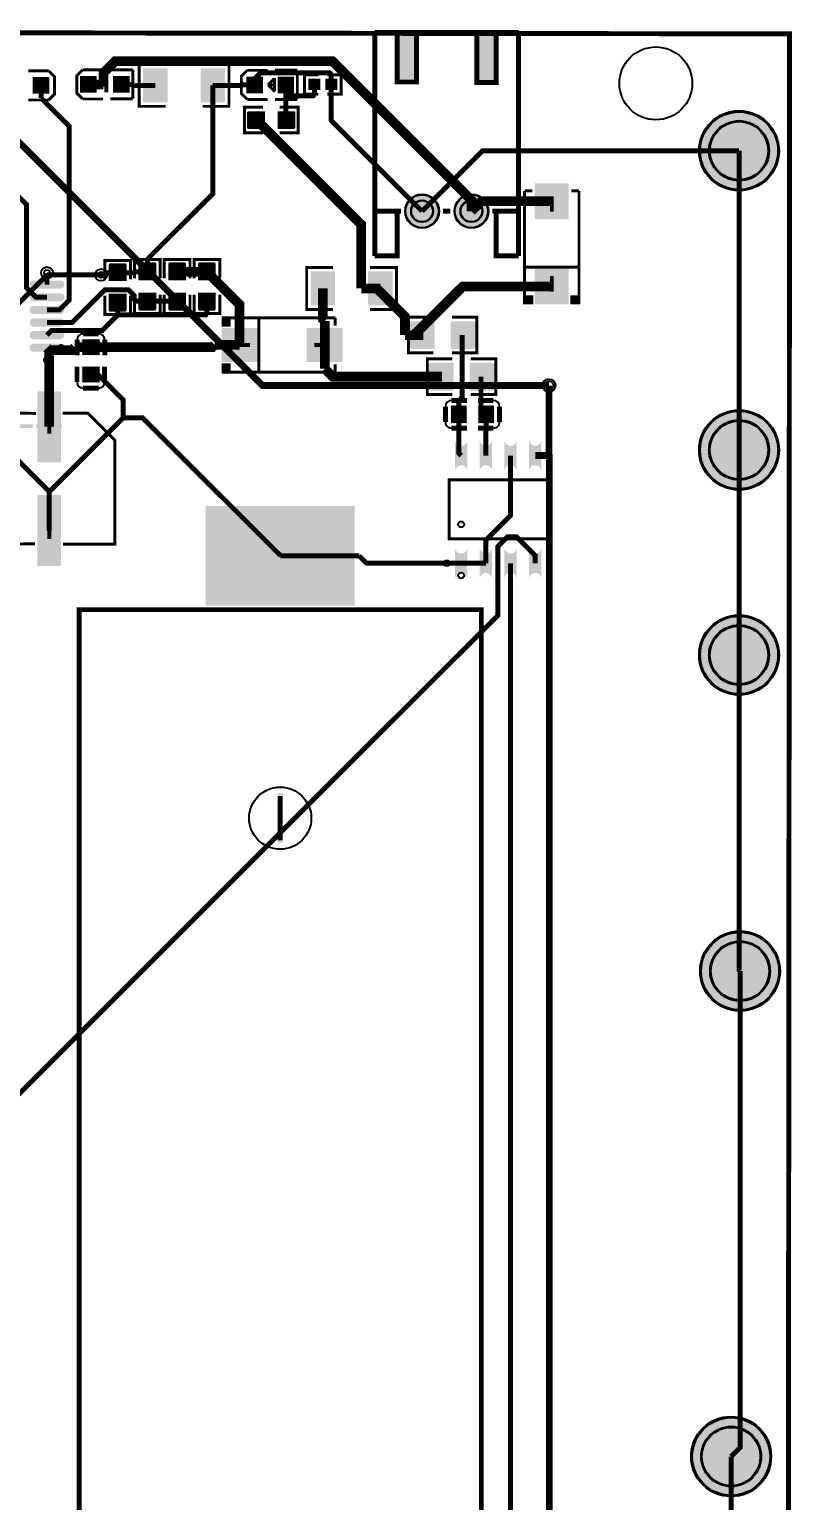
# Model space of a CAD drawing. Header units: millimetres. Extents: x -10 to 89, y -3 to 137.
# Drawn here: x 39.5 to 78.8, y 61.1 to 136.9 of the extents above; entities that cross this region are included whole.
import ezdxf

# ---------------------------------------------------------------- set-up
doc = ezdxf.new("R2010")
doc.units = ezdxf.units.MM
for name, color, linetype, true_color in [('BoardOutLine', 7, 'Continuous', 0xff00ff), ('BottomLayer', 7, 'Continuous', 0x0000ff), ('BottomSolderMaskLayer', 7, 'Continuous', 0xaa00ff), ('Document', 7, 'Continuous', 0xffffff), ('Hole', 7, 'Continuous', 0x222222), ('Multi-Layer', 7, 'Continuous', 0xc0c0c0), ('TopLayer', 7, 'Continuous', 0xff0000), ('TopPasteMaskLayer', 7, 'Continuous', 0x808080), ('TopSilkLayer', 7, 'Continuous', 0xffcc00), ('TopSolderMaskLayer', 7, 'Continuous', 0x800080)]:
    doc.layers.add(name, color=color, linetype=linetype, true_color=true_color)

msp = doc.modelspace()

# ---------------------------------------------------------------- hatches: boundary and pattern name
at = {"layer": 'BottomSolderMaskLayer'}
for points in [[(73.93, 130.611, 1), (78.05, 130.611, 1)], [(58.8, 127.5, 1), (60.551, 127.5, 1)], [(61.34, 127.5, 1), (63.091, 127.5, 1)], [(73.93, 115.209, 1), (78.05, 115.209, 1)], [(73.93, 104.652, 1), (78.05, 104.652, 1)], [(73.981, 88.383, 1), (78.101, 88.383, 1)], [(73.522, 63.393, 1), (77.642, 63.393, 1)]]:
    msp.add_hatch(color=256, dxfattribs=at).paths.add_polyline_path(points)
at = {"layer": 'Document'}
for points in [[(58.445, 136.7), (58.445, 134.2), (59.345, 134.2), (59.345, 136.7)], [(62.545, 136.65), (62.545, 134.15), (63.445, 134.15), (63.445, 136.65)], [(42.157, 134.078), (42.817, 134.078), (42.817, 133.925), (42.157, 133.925)], [(44.01, 134.13), (44.671, 134.13), (44.671, 133.977), (44.01, 133.977)], [(44.286, 133.753), (44.286, 134.413), (44.438, 134.413), (44.438, 133.753)], [(50.797, 134.061), (51.337, 134.061), (51.337, 133.931), (50.797, 133.931)], [(52.396, 134.068), (52.936, 134.068), (52.936, 133.938), (52.396, 133.938)], [(52.602, 133.733), (52.602, 134.273), (52.732, 134.273), (52.732, 133.733)], [(40.34, 133.915), (39.8, 133.915), (39.8, 134.045), (40.34, 134.045)], [(66.45, 128.268), (66.252, 128.268), (66.252, 127.473), (66.45, 127.473)], [(67.014, 127.97), (65.688, 127.97), (65.688, 127.771), (67.014, 127.771)], [(66.45, 123.366), (66.252, 123.366), (66.252, 124.161), (66.45, 124.161)], [(54.632, 119.953), (54.632, 121.278), (54.433, 121.278), (54.433, 119.953)], [(50.028, 120.516), (50.028, 120.714), (50.823, 120.714), (50.823, 120.516)], [(54.93, 120.516), (54.93, 120.714), (54.135, 120.714), (54.135, 120.516)], [(40.593, 116.832), (40.395, 116.832), (40.395, 116.04), (40.593, 116.04)], [(41.154, 116.535), (39.834, 116.535), (39.834, 116.337), (41.154, 116.337)], [(40.593, 110.628), (40.395, 110.628), (40.395, 111.42), (40.593, 111.42)], [(52.251, 95), (52.505, 95), (52.505, 97.54), (52.251, 97.54)]]:
    msp.add_hatch(color=256, dxfattribs=at).paths.add_polyline_path(points)
at = {"layer": 'Multi-Layer'}
for points in [[(58.825, 127.5, 1), (60.525, 127.5, 1)], [(61.365, 127.5, 1), (63.065, 127.5, 1)]]:
    msp.add_hatch(color=256, dxfattribs=at).paths.add_polyline_path(points)
at = {"layer": 'TopLayer'}
for points in [[(46.555, 134.827), (46.555, 133.126), (45.347, 133.126), (45.347, 134.827)], [(48.305, 134.827), (48.305, 133.126), (49.513, 133.126), (49.513, 134.827)], [(40.47, 134.377), (40.47, 133.577), (39.67, 133.577), (39.67, 134.377)], [(42.099, 133.628), (42.099, 134.428), (42.899, 134.428), (42.899, 133.628)], [(43.801, 133.628), (43.801, 134.428), (44.601, 134.428), (44.601, 133.628)], [(50.667, 133.6), (50.667, 134.4), (51.467, 134.4), (51.467, 133.6)], [(52.266, 133.6), (52.266, 134.4), (53.066, 134.4), (53.066, 133.6)], [(54.42, 134.298), (54.42, 133.758), (53.854, 133.758), (53.854, 134.298)], [(54.72, 134.298), (54.72, 133.758), (55.286, 133.758), (55.286, 134.298)], [(51.568, 131.76), (51.568, 132.624), (50.762, 132.624), (50.762, 131.76)], [(52.268, 131.76), (52.268, 132.624), (53.074, 132.624), (53.074, 131.76)], [(65.501, 127.109), (65.501, 128.909), (67.201, 128.909), (67.201, 127.109)], [(43.581, 123.923), (44.445, 123.923), (44.445, 124.729), (43.581, 124.729)], [(45.111, 123.974), (45.975, 123.974), (45.975, 124.78), (45.111, 124.78)], [(46.641, 123.974), (47.505, 123.974), (47.505, 124.78), (46.641, 124.78)], [(48.171, 123.974), (49.035, 123.974), (49.035, 124.78), (48.171, 124.78)], [(55.174, 124.372), (55.174, 122.672), (53.966, 122.672), (53.966, 124.372)], [(56.924, 124.372), (56.924, 122.672), (58.132, 122.672), (58.132, 124.372)], [(65.501, 122.725), (65.501, 124.525), (67.201, 124.525), (67.201, 122.725)], [(39.732, 123.537, -0.785398), (39.732, 123.901), (41.018, 123.901, -0.785398), (41.018, 123.537)], [(39.732, 122.887, -0.785398), (39.732, 123.251), (41.018, 123.251, -0.785398), (41.018, 122.887)], [(43.581, 123.223), (44.445, 123.223), (44.445, 122.417), (43.581, 122.417)], [(45.111, 123.274), (45.975, 123.274), (45.975, 122.468), (45.111, 122.468)], [(46.641, 123.274), (47.505, 123.274), (47.505, 122.468), (46.641, 122.468)], [(48.171, 123.274), (49.035, 123.274), (49.035, 122.468), (48.171, 122.468)], [(39.732, 122.237, -0.785398), (39.732, 122.601), (41.018, 122.601, -0.785398), (41.018, 122.237)], [(39.732, 121.587, -0.785398), (39.732, 121.951), (41.018, 121.951, -0.785398), (41.018, 121.587)], [(39.732, 120.937, -0.785398), (39.732, 121.301), (41.018, 121.301, -0.785398), (41.018, 120.937)], [(49.387, 121.465), (51.187, 121.465), (51.187, 119.765), (49.387, 119.765)], [(53.771, 121.465), (55.571, 121.465), (55.571, 119.765), (53.771, 119.765)], [(60.307, 120.436), (60.307, 121.813), (59.175, 121.813), (59.175, 120.436)], [(61.175, 120.436), (61.175, 121.813), (62.307, 121.813), (62.307, 120.436)], [(39.732, 120.287, -0.785398), (39.732, 120.651), (41.018, 120.651, -0.785398), (41.018, 120.287)], [(42.186, 120.099), (42.186, 120.899), (43.086, 120.899), (43.086, 120.099)], [(61.276, 118.295), (61.276, 119.672), (60.144, 119.672), (60.144, 118.295)], [(62.144, 118.295), (62.144, 119.672), (63.276, 119.672), (63.276, 118.295)], [(42.186, 118.699), (42.186, 119.499), (43.086, 119.499), (43.086, 118.699)], [(41.094, 118.15), (41.094, 114.65), (39.894, 114.65), (39.894, 118.15)], [(61.971, 116.595), (61.171, 116.595), (61.171, 117.495), (61.971, 117.495)], [(63.371, 116.595), (62.571, 116.595), (62.571, 117.495), (63.371, 117.495)], [(61.986, 115.65, -0.785398), (61.398, 115.65), (61.398, 114.193, -0.785398), (61.986, 114.193)], [(63.256, 115.65, -0.785398), (62.668, 115.65), (62.668, 114.193, -0.785398), (63.256, 114.193)], [(64.526, 115.65, -0.785398), (63.938, 115.65), (63.938, 114.193, -0.785398), (64.526, 114.193)], [(65.796, 115.65, -0.785398), (65.208, 115.65), (65.208, 114.193, -0.785398), (65.796, 114.193)], [(41.094, 112.81), (41.094, 109.31), (39.894, 109.31), (39.894, 112.81)], [(56.187, 107.215), (48.567, 107.215), (48.567, 112.295), (56.187, 112.295)], [(61.986, 110.105, -0.785398), (61.398, 110.105), (61.398, 108.648, -0.785398), (61.986, 108.648)], [(63.256, 110.105, -0.785398), (62.668, 110.105), (62.668, 108.648, -0.785398), (63.256, 108.648)], [(64.526, 110.105, -0.785398), (63.938, 110.105), (63.938, 108.648, -0.785398), (64.526, 108.648)], [(65.796, 110.105, -0.785398), (65.208, 110.105), (65.208, 108.648, -0.785398), (65.796, 108.648)]]:
    msp.add_hatch(color=256, dxfattribs=at).paths.add_polyline_path(points)
at = {"layer": 'TopPasteMaskLayer'}
for points in [[(46.555, 134.727), (46.555, 134.366), (46.455, 134.266), (46.244, 134.266), (46.144, 134.166), (46.144, 133.788), (46.244, 133.688), (46.455, 133.688), (46.555, 133.588), (46.555, 133.226), (46.455, 133.126), (45.447, 133.126), (45.347, 133.226), (45.347, 134.727), (45.447, 134.827), (46.455, 134.827)], [(48.305, 134.727), (48.305, 134.366), (48.405, 134.266), (48.616, 134.266), (48.716, 134.166), (48.716, 133.788), (48.616, 133.688), (48.405, 133.688), (48.305, 133.588), (48.305, 133.226), (48.405, 133.126), (49.413, 133.126), (49.513, 133.226), (49.513, 134.727), (49.413, 134.827), (48.405, 134.827)], [(40.47, 134.377), (40.47, 133.577), (39.67, 133.577), (39.67, 134.377)], [(42.099, 133.628), (42.099, 134.428), (42.899, 134.428), (42.899, 133.628)], [(43.801, 133.628), (43.801, 134.428), (44.601, 134.428), (44.601, 133.628)], [(50.667, 133.6), (50.667, 134.4), (51.467, 134.4), (51.467, 133.6)], [(52.266, 133.6), (52.266, 134.4), (53.066, 134.4), (53.066, 133.6)], [(54.435, 134.258), (54.435, 133.798), (54.395, 133.758), (53.894, 133.758), (53.854, 133.798), (53.854, 134.258), (53.894, 134.298), (54.395, 134.298)], [(54.705, 134.258), (54.705, 133.798), (54.745, 133.758), (55.246, 133.758), (55.286, 133.798), (55.286, 134.258), (55.246, 134.298), (54.745, 134.298)], [(50.723, 131.742), (51.523, 131.742), (51.573, 131.792), (51.573, 132.02), (51.203, 132.02), (51.203, 132.35), (51.573, 132.35), (51.573, 132.592), (51.523, 132.642), (50.723, 132.642), (50.673, 132.592), (50.673, 131.792)], [(53.113, 132.642), (52.313, 132.642), (52.263, 132.592), (52.263, 132.364), (52.633, 132.364), (52.633, 132.034), (52.263, 132.034), (52.263, 131.792), (52.313, 131.742), (53.113, 131.742), (53.163, 131.792), (53.163, 132.592)], [(65.501, 127.109), (65.501, 128.909), (67.201, 128.909), (67.201, 127.109)], [(43.563, 124.768), (43.563, 123.968), (43.613, 123.918), (43.841, 123.918), (43.841, 124.288), (44.171, 124.288), (44.171, 123.918), (44.413, 123.918), (44.463, 123.968), (44.463, 124.768), (44.413, 124.818), (43.613, 124.818)], [(45.093, 124.819), (45.093, 124.019), (45.143, 123.969), (45.371, 123.969), (45.371, 124.339), (45.701, 124.339), (45.701, 123.969), (45.943, 123.969), (45.993, 124.019), (45.993, 124.819), (45.943, 124.869), (45.143, 124.869)], [(46.623, 124.819), (46.623, 124.019), (46.673, 123.969), (46.901, 123.969), (46.901, 124.339), (47.231, 124.339), (47.231, 123.969), (47.473, 123.969), (47.523, 124.019), (47.523, 124.819), (47.473, 124.869), (46.673, 124.869)], [(48.153, 124.819), (48.153, 124.019), (48.203, 123.969), (48.431, 123.969), (48.431, 124.339), (48.761, 124.339), (48.761, 123.969), (49.003, 123.969), (49.053, 124.019), (49.053, 124.819), (49.003, 124.869), (48.203, 124.869)], [(55.174, 124.272), (55.174, 123.911), (55.074, 123.811), (54.863, 123.811), (54.763, 123.711), (54.763, 123.333), (54.863, 123.233), (55.074, 123.233), (55.174, 123.133), (55.174, 122.772), (55.074, 122.672), (54.066, 122.672), (53.966, 122.772), (53.966, 124.272), (54.066, 124.372), (55.074, 124.372)], [(56.924, 124.272), (56.924, 123.911), (57.024, 123.811), (57.235, 123.811), (57.335, 123.711), (57.335, 123.333), (57.235, 123.233), (57.024, 123.233), (56.924, 123.133), (56.924, 122.772), (57.024, 122.672), (58.032, 122.672), (58.132, 122.772), (58.132, 124.272), (58.032, 124.372), (57.024, 124.372)], [(65.501, 122.725), (65.501, 124.525), (67.201, 124.525), (67.201, 122.725)], [(39.732, 123.537, -0.785398), (39.732, 123.901), (41.018, 123.901, -0.785398), (41.018, 123.537)], [(39.732, 122.887, -0.785398), (39.732, 123.251), (41.018, 123.251, -0.785398), (41.018, 122.887)], [(44.463, 122.378), (44.463, 123.178), (44.413, 123.228), (44.185, 123.228), (44.185, 122.858), (43.855, 122.858), (43.855, 123.228), (43.613, 123.228), (43.563, 123.178), (43.563, 122.378), (43.613, 122.328), (44.413, 122.328)], [(45.993, 122.429), (45.993, 123.229), (45.943, 123.279), (45.715, 123.279), (45.715, 122.909), (45.385, 122.909), (45.385, 123.279), (45.143, 123.279), (45.093, 123.229), (45.093, 122.429), (45.143, 122.379), (45.943, 122.379)], [(47.523, 122.429), (47.523, 123.229), (47.473, 123.279), (47.245, 123.279), (47.245, 122.909), (46.915, 122.909), (46.915, 123.279), (46.673, 123.279), (46.623, 123.229), (46.623, 122.429), (46.673, 122.379), (47.473, 122.379)], [(49.053, 122.429), (49.053, 123.229), (49.003, 123.279), (48.775, 123.279), (48.775, 122.909), (48.445, 122.909), (48.445, 123.279), (48.203, 123.279), (48.153, 123.229), (48.153, 122.429), (48.203, 122.379), (49.003, 122.379)], [(39.732, 122.237, -0.785398), (39.732, 122.601), (41.018, 122.601, -0.785398), (41.018, 122.237)], [(39.732, 121.587, -0.785398), (39.732, 121.951), (41.018, 121.951, -0.785398), (41.018, 121.587)], [(39.732, 120.937, -0.785398), (39.732, 121.301), (41.018, 121.301, -0.785398), (41.018, 120.937)], [(49.387, 121.465), (51.187, 121.465), (51.187, 119.765), (49.387, 119.765)], [(53.771, 121.465), (55.571, 121.465), (55.571, 119.765), (53.771, 119.765)], [(59.041, 120.485), (59.041, 121.765), (59.091, 121.815), (60.241, 121.815), (60.291, 121.765), (60.296, 121.355), (59.846, 121.355), (59.846, 120.905), (60.286, 120.905), (60.291, 120.485), (60.241, 120.435), (59.091, 120.435)], [(61.191, 120.485), (61.191, 120.905), (61.636, 120.905), (61.636, 121.355), (61.196, 121.355), (61.191, 121.765), (61.241, 121.815), (62.391, 121.815), (62.441, 121.765), (62.441, 120.485), (62.391, 120.435), (61.241, 120.435)], [(39.732, 120.287, -0.785398), (39.732, 120.651), (41.018, 120.651, -0.785398), (41.018, 120.287)], [(42.186, 120.099), (42.186, 120.899), (43.086, 120.899), (43.086, 120.099)], [(60.01, 118.343), (60.01, 119.623), (60.06, 119.673), (61.21, 119.673), (61.26, 119.623), (61.265, 119.213), (60.815, 119.213), (60.815, 118.763), (61.255, 118.763), (61.26, 118.343), (61.21, 118.293), (60.06, 118.293)], [(62.16, 118.343), (62.16, 118.763), (62.605, 118.763), (62.605, 119.213), (62.165, 119.213), (62.16, 119.623), (62.21, 119.673), (63.36, 119.673), (63.41, 119.623), (63.41, 118.343), (63.36, 118.293), (62.21, 118.293)], [(42.186, 118.699), (42.186, 119.499), (43.086, 119.499), (43.086, 118.699)], [(41.094, 118.15), (41.094, 114.65), (39.894, 114.65), (39.894, 118.15)], [(61.971, 116.595), (61.171, 116.595), (61.171, 117.495), (61.971, 117.495)], [(63.371, 116.595), (62.571, 116.595), (62.571, 117.495), (63.371, 117.495)], [(61.986, 115.65, -0.785398), (61.398, 115.65), (61.398, 114.193, -0.785398), (61.986, 114.193)], [(63.256, 115.65, -0.785398), (62.668, 115.65), (62.668, 114.193, -0.785398), (63.256, 114.193)], [(64.526, 115.65, -0.785398), (63.938, 115.65), (63.938, 114.193, -0.785398), (64.526, 114.193)], [(65.796, 115.65, -0.785398), (65.208, 115.65), (65.208, 114.193, -0.785398), (65.796, 114.193)], [(41.094, 112.81), (41.094, 109.31), (39.894, 109.31), (39.894, 112.81)], [(56.187, 107.215), (48.567, 107.215), (48.567, 112.295), (56.187, 112.295)], [(61.986, 110.105, -0.785398), (61.398, 110.105), (61.398, 108.648, -0.785398), (61.986, 108.648)], [(63.256, 110.105, -0.785398), (62.668, 110.105), (62.668, 108.648, -0.785398), (63.256, 108.648)], [(64.526, 110.105, -0.785398), (63.938, 110.105), (63.938, 108.648, -0.785398), (64.526, 108.648)], [(65.796, 110.105, -0.785398), (65.208, 110.105), (65.208, 108.648, -0.785398), (65.796, 108.648)]]:
    msp.add_hatch(color=256, dxfattribs=at).paths.add_polyline_path(points)
at = {"layer": 'TopSilkLayer'}
for points in [[(64.874, 123.167), (65.402, 123.167), (65.402, 122.71), (64.874, 122.71)], [(67.828, 123.167), (67.3, 123.167), (67.3, 122.71), (67.828, 122.71)], [(49.829, 122.092), (49.829, 121.564), (49.372, 121.564), (49.372, 122.092)], [(49.829, 119.138), (49.829, 119.666), (49.372, 119.666), (49.372, 119.138)], [(39.636, 116.535), (38.316, 116.535), (38.316, 116.337), (39.636, 116.337)]]:
    msp.add_hatch(color=256, dxfattribs=at).paths.add_polyline_path(points)
at = {"layer": 'TopSolderMaskLayer'}
for points in [[(46.58, 134.853), (46.58, 133.101), (45.322, 133.101), (45.322, 134.853)], [(48.28, 134.853), (48.28, 133.101), (49.538, 133.101), (49.538, 134.853)], [(40.495, 134.402), (40.495, 133.552), (39.644, 133.552), (39.644, 134.402)], [(42.074, 133.603), (42.074, 134.453), (42.925, 134.453), (42.925, 133.603)], [(43.776, 133.603), (43.776, 134.453), (44.626, 134.453), (44.626, 133.603)], [(50.642, 133.574), (50.642, 134.425), (51.493, 134.425), (51.493, 133.574)], [(52.241, 133.575), (52.241, 134.425), (53.092, 134.425), (53.092, 133.575)], [(54.445, 134.323), (54.445, 133.733), (53.829, 133.733), (53.829, 134.323)], [(54.695, 134.323), (54.695, 133.733), (55.311, 133.733), (55.311, 134.323)], [(51.593, 131.735), (51.593, 132.649), (50.736, 132.649), (50.736, 131.735)], [(52.243, 131.735), (52.243, 132.649), (53.1, 132.649), (53.1, 131.735)], [(73.93, 130.611, 1), (78.05, 130.611, 1)], [(65.477, 127.083), (65.477, 128.936), (67.225, 128.936), (67.225, 127.083)], [(58.8, 127.5, 1), (60.551, 127.5, 1)], [(61.34, 127.5, 1), (63.091, 127.5, 1)], [(43.554, 123.899), (44.472, 123.899), (44.472, 124.753), (43.554, 124.753)], [(45.084, 123.95), (46.002, 123.95), (46.002, 124.804), (45.084, 124.804)], [(46.614, 123.95), (47.532, 123.95), (47.532, 124.804), (46.614, 124.804)], [(48.144, 123.95), (49.062, 123.95), (49.062, 124.804), (48.144, 124.804)], [(55.199, 124.398), (55.199, 122.646), (53.941, 122.646), (53.941, 124.398)], [(56.899, 124.398), (56.899, 122.646), (58.157, 122.646), (58.157, 124.398)], [(65.477, 122.698), (65.477, 124.551), (67.225, 124.551), (67.225, 122.698)], [(39.642, 123.512, -0.785398), (39.642, 123.926), (41.108, 123.926, -0.785398), (41.108, 123.512)], [(39.642, 122.862, -0.785398), (39.642, 123.276), (41.108, 123.276, -0.785398), (41.108, 122.862)], [(43.554, 123.247), (44.472, 123.247), (44.472, 122.393), (43.554, 122.393)], [(45.084, 123.298), (46.002, 123.298), (46.002, 122.444), (45.084, 122.444)], [(46.614, 123.298), (47.532, 123.298), (47.532, 122.444), (46.614, 122.444)], [(48.144, 123.298), (49.062, 123.298), (49.062, 122.444), (48.144, 122.444)], [(39.642, 122.212, -0.785398), (39.642, 122.627), (41.108, 122.627, -0.785398), (41.108, 122.212)], [(39.642, 121.562, -0.785398), (39.642, 121.977), (41.108, 121.977, -0.785398), (41.108, 121.562)], [(39.642, 120.911, -0.785398), (39.642, 121.326), (41.108, 121.326, -0.785398), (41.108, 120.911)], [(49.361, 121.49), (51.212, 121.49), (51.212, 119.74), (49.361, 119.74)], [(53.746, 121.49), (55.597, 121.49), (55.597, 119.74), (53.746, 119.74)], [(60.333, 120.411), (60.333, 121.839), (59.149, 121.839), (59.149, 120.411)], [(61.149, 120.411), (61.149, 121.839), (62.333, 121.839), (62.333, 120.411)], [(39.642, 120.261, -0.785398), (39.642, 120.676), (41.108, 120.676, -0.785398), (41.108, 120.261)], [(42.157, 120.076), (42.157, 120.922), (43.115, 120.922), (43.115, 120.076)], [(61.302, 118.269), (61.302, 119.697), (60.118, 119.697), (60.118, 118.269)], [(62.118, 118.269), (62.118, 119.697), (63.302, 119.697), (63.302, 118.269)], [(42.157, 118.676), (42.157, 119.522), (43.115, 119.522), (43.115, 118.676)], [(41.103, 118.224), (41.103, 114.576), (39.885, 114.576), (39.885, 118.224)], [(61.996, 116.57), (61.146, 116.57), (61.146, 117.52), (61.996, 117.52)], [(63.396, 116.57), (62.546, 116.57), (62.546, 117.52), (63.396, 117.52)], [(73.93, 115.209, 1), (78.05, 115.209, 1)], [(62.011, 115.668, -0.785398), (61.372, 115.668), (61.372, 114.174, -0.785398), (62.011, 114.174)], [(63.281, 115.668, -0.785398), (62.642, 115.668), (62.642, 114.174, -0.785398), (63.281, 114.174)], [(64.551, 115.668, -0.785398), (63.912, 115.668), (63.912, 114.174, -0.785398), (64.551, 114.174)], [(65.821, 115.668, -0.785398), (65.182, 115.668), (65.182, 114.174, -0.785398), (65.821, 114.174)], [(41.103, 112.884), (41.103, 109.236), (39.885, 109.236), (39.885, 112.884)], [(56.212, 107.19), (48.542, 107.19), (48.542, 112.321), (56.212, 112.321)], [(62.011, 110.123, -0.785398), (61.372, 110.123), (61.372, 108.63, -0.785398), (62.011, 108.63)], [(63.281, 110.123, -0.785398), (62.642, 110.123), (62.642, 108.63, -0.785398), (63.281, 108.63)], [(64.551, 110.123, -0.785398), (63.912, 110.123), (63.912, 108.63, -0.785398), (64.551, 108.63)], [(65.821, 110.123, -0.785398), (65.182, 110.123), (65.182, 108.63, -0.785398), (65.821, 108.63)], [(73.93, 104.652, 1), (78.05, 104.652, 1)], [(73.981, 88.383, 1), (78.101, 88.383, 1)], [(73.522, 63.393, 1), (77.642, 63.393, 1)]]:
    msp.add_hatch(color=256, dxfattribs=at).paths.add_polyline_path(points)

# ---------------------------------------------------------------- linework, layer by layer
at = {"layer": 'BoardOutLine', "const_width": 0.254}
for points in [[(0.128, 136.731), (78.719, 136.629)], [(78.591, 136.68), (78.486, 6.858)]]:
    msp.add_lwpolyline(points, dxfattribs=at)
at = {"layer": 'BottomLayer'}
for points, const_width in [([(37.684, 132.304), (51.461, 118.526), (66.211, 118.526)], 0.35), ([(75.99, 130.611), (62.786, 130.611), (59.675, 127.5)], 0.254), ([(40.375, 124.221), (40.375, 124.219), (38.75, 122.594)], 0.254), ([(40.375, 124.327), (40.375, 124.221)], 0.254), ([(40.375, 124.221), (43.161, 124.221)], 0.254)]:
    msp.add_lwpolyline(points, dxfattribs=dict(at, const_width=const_width))
at = {"layer": 'BottomSolderMaskLayer'}
for centre, radius in [((75.99, 130.611), 2.06), ((75.99, 130.611), 1.545), ((59.675, 127.5), 0.875), ((59.675, 127.5), 0.566), ((62.215, 127.5), 0.875), ((62.215, 127.5), 0.566), ((75.99, 115.209), 2.06), ((75.99, 115.209), 1.545), ((75.99, 104.652), 2.06), ((75.99, 104.652), 1.545), ((76.041, 88.383), 2.06), ((76.041, 88.383), 1.545), ((75.582, 63.393), 2.06), ((75.582, 63.393), 1.545)]:
    msp.add_circle(centre, radius, dxfattribs=at)
at = {"layer": 'Document'}
for centre in [(41.1, 120.469), (61.692, 108.749)]:
    msp.add_circle(centre, 0.15, dxfattribs=at)
at = {"layer": 'Hole'}
for centre, radius in [((40.375, 124.327), 0.153), ((43.162, 124.221), 0.153), ((66.211, 118.526), 0.225)]:
    msp.add_circle(centre, radius, dxfattribs=at)
at = {"layer": 'Multi-Layer'}
for centre, radius in [((71.706, 134.079), 1.875), ((75.99, 130.611), 2), ((75.99, 130.611), 1.5), ((59.675, 127.5), 0.85), ((59.675, 127.5), 0.55), ((62.215, 127.5), 0.85), ((62.215, 127.5), 0.55), ((40.375, 124.327), 0.305), ((43.162, 124.221), 0.305), ((66.211, 118.526), 0.33), ((75.99, 115.209), 2), ((75.99, 115.209), 1.5), ((75.99, 104.652), 2), ((75.99, 104.652), 1.5), ((76.041, 88.383), 2), ((76.041, 88.383), 1.5), ((75.582, 63.393), 2), ((75.582, 63.393), 1.5)]:
    msp.add_circle(centre, radius, dxfattribs=at)
at = {"layer": 'TopLayer'}
for points, const_width in [([(43.277, 134.028), (43.277, 134.611), (43.887, 135.222), (55.069, 135.222), (62.215, 128.076), (62.215, 127.5)], 0.5), ([(40.069, 133.977), (40.069, 133.323)], 0.254), ([(42.499, 134.028), (43.277, 134.028)], 0.5), ([(44.201, 134.028), (44.855, 134.028)], 0.254), ([(45.951, 133.977), (44.906, 133.977), (44.855, 134.028)], 0.254), ([(48.909, 133.977), (48.909, 128.401), (45.543, 125.035)], 0.254), ([(48.909, 133.977), (50.39, 133.977), (50.413, 134)], 0.254), ([(50.74, 134), (50.413, 134)], 0.254), ([(50.74, 134), (51.37, 134.629), (54.926, 134.629), (55.003, 134.552)], 0.254), ([(51.067, 134), (50.74, 134)], 0.254), ([(52.666, 134), (52.666, 133.446), (52.671, 133.442)], 0.254), ([(54.137, 134.028), (54.137, 133.503)], 0.254), ([(55.003, 134.29), (55.003, 134.552)], 0.254), ([(55.003, 134.29), (55.003, 134.028)], 0.254), ([(55.003, 134.028), (55.003, 132.172), (59.675, 127.5)], 0.254), ([(40.375, 123.069), (39.801, 123.069), (39.321, 123.549), (39.321, 127.849), (33.899, 133.271)], 0.254), ([(40.069, 133.323), (41.522, 131.87), (41.522, 122.925), (41.016, 122.419), (40.375, 122.419)], 0.254), ([(52.671, 133.442), (54.075, 133.442), (54.137, 133.503)], 0.254), ([(52.671, 133.442), (52.671, 132.879)], 0.254), ([(52.671, 132.192), (52.671, 132.879)], 0.254), ([(51.165, 132.192), (56.547, 126.81), (56.547, 123.522)], 0.5), ([(75.99, 130.611), (75.99, 115.209)], 0.254), ([(66.351, 128.01), (62.725, 128.01), (62.215, 127.5)], 0.5), ([(45.543, 124.377), (45.543, 125.035)], 0.254), ([(40.375, 123.719), (40.375, 124.327)], 0.254), ([(43.161, 124.221), (43.221, 124.221), (43.327, 124.326)], 0.254), ([(44.013, 124.326), (43.327, 124.326)], 0.254), ([(44.013, 124.326), (44.805, 124.326), (44.856, 124.377)], 0.254), ([(45.543, 124.377), (44.856, 124.377)], 0.254), ([(47.073, 124.377), (48.603, 124.377)], 0.5), ([(48.603, 124.377), (50.286, 122.694), (50.286, 120.615)], 0.5), ([(44.856, 122.871), (44.856, 123.161), (44.566, 123.452), (43.352, 123.452), (41.669, 121.769), (40.375, 121.769)], 0.254), ([(54.57, 123.522), (54.57, 121.944), (54.671, 121.842)], 0.5), ([(57.037, 123.522), (56.547, 123.522)], 0.5), ([(57.037, 123.522), (57.344, 123.522)], 0.5), ([(57.528, 123.522), (57.344, 123.522)], 0.5), ([(57.344, 123.522), (58.797, 122.069), (58.797, 121.125)], 0.5), ([(59.269, 121.125), (61.769, 123.625), (66.351, 123.625)], 0.5), ([(44.013, 122.82), (44.013, 122.162)], 0.254), ([(45.543, 122.871), (44.856, 122.871)], 0.254), ([(45.543, 122.871), (46.386, 122.871), (46.386, 122.871)], 0.254), ([(47.073, 122.871), (46.386, 122.871)], 0.254), ([(48.603, 122.871), (48.603, 122.213)], 0.254), ([(40.375, 121.119), (40.614, 121.358), (43.209, 121.358), (44.013, 122.162)], 0.254), ([(44.013, 122.162), (48.552, 122.162), (48.603, 122.213)], 0.254), ([(54.671, 120.615), (54.671, 121.842)], 0.5), ([(59.269, 121.125), (58.797, 121.125)], 0.5), ([(59.741, 121.125), (59.269, 121.125)], 0.5), ([(61.741, 121.125), (61.741, 120.182)], 0.254), ([(40.494, 120.35), (40.375, 120.469)], 0.5), ([(40.494, 120.35), (41.659, 120.35), (41.809, 120.499)], 0.5), ([(40.494, 116.4), (40.494, 120.35)], 0.5), ([(42.625, 120.499), (41.809, 120.499)], 0.5), ([(42.625, 120.499), (42.636, 120.499)], 0.5), ([(42.636, 120.499), (48.893, 120.499), (49.009, 120.615)], 0.5), ([(50.286, 120.615), (49.009, 120.615)], 0.5), ([(54.671, 120.615), (54.671, 119.388)], 0.5), ([(61.571, 117.749), (61.741, 117.92), (61.741, 120.182)], 0.254), ([(42.636, 119.099), (42.988, 119.099)], 0.254), ([(42.988, 119.099), (44.296, 117.792), (44.296, 116.866)], 0.254), ([(60.71, 118.983), (55.076, 118.983), (54.671, 119.388)], 0.5), ([(62.971, 116.693), (62.71, 116.954), (62.71, 118.983)], 0.254), ([(66.211, 114.921), (66.211, 118.526)], 0.35), ([(61.571, 117.045), (61.571, 117.749)], 0.254), ([(44.296, 116.866), (40.494, 113.064)], 0.254), ([(52.405, 109.755), (45.294, 116.866), (44.296, 116.866)], 0.254), ([(61.571, 117.045), (61.571, 115.042), (61.692, 114.921)], 0.254), ([(62.971, 117.045), (62.971, 116.693)], 0.254), ([(62.971, 116.693), (62.971, 116.341)], 0.254), ([(37.75, 115.808), (40.494, 113.064)], 0.254), ([(62.962, 114.921), (62.962, 116.332), (62.971, 116.341)], 0.254), ([(75.99, 104.652), (75.99, 115.209)], 0.254), ([(62.962, 109.377), (62.962, 110.565), (64.232, 111.835), (64.232, 114.921)], 0.254), ([(66.211, 114.921), (65.502, 114.921)], 0.35), ([(66.223, 29.303), (66.223, 114.909), (66.211, 114.921)], 0.35), ([(40.494, 111.06), (40.494, 113.064)], 0.254), ([(38.408, 25.194), (38.408, 81.526), (63.571, 106.69), (63.571, 110.235), (64.068, 110.732), (64.534, 110.732), (65.502, 109.764), (65.502, 109.377)], 0.254), ([(52.377, 109.755), (52.405, 109.755)], 0.254), ([(54.409, 109.755), (52.405, 109.755)], 0.254), ([(54.409, 109.755), (56.441, 109.755)], 0.254), ([(61.692, 109.377), (56.82, 109.377), (56.441, 109.755)], 0.254), ([(64.232, 109.377), (64.232, 48.478), (40.948, 25.194)], 0.254), ([(62.962, 109.377), (61.692, 109.377)], 0.254), ([(76.041, 88.383), (75.99, 88.434), (75.99, 104.652)], 0.254), ([(75.582, 63.393), (76.041, 63.852), (76.041, 88.383)], 0.254), ([(75.582, 23.256), (75.582, 63.393)], 0.254)]:
    msp.add_lwpolyline(points, dxfattribs=dict(at, const_width=const_width))
at = {"layer": 'TopSilkLayer'}
for points, const_width in [([(57.245, 136.7), (64.645, 136.7)], 0.254), ([(57.245, 125.2), (57.245, 136.7)], 0.254), ([(58.395, 136.7), (58.395, 134.15), (59.395, 134.15), (59.395, 136.7)], 0.254), ([(62.495, 136.675), (62.495, 134.125), (63.495, 134.125), (63.495, 136.675)], 0.254), ([(64.645, 136.7), (64.645, 125.2)], 0.254), ([(41.91, 134.377), (41.91, 134.477), (42.21, 134.777)], 0.15), ([(43.26, 134.777), (42.21, 134.777)], 0.15), ([(43.64, 134.779), (44.79, 134.779)], 0.15), ([(44.79, 134.779), (44.79, 133.299)], 0.15), ([(46.479, 135.056), (45.119, 135.056), (45.119, 132.898), (46.479, 132.898)], 0.152), ([(48.381, 135.056), (49.741, 135.056), (49.741, 132.898), (48.381, 132.898)], 0.152), ([(50.377, 134.354), (50.377, 134.454), (50.677, 134.754)], 0.15), ([(51.727, 134.754), (50.677, 134.754)], 0.15), ([(52.107, 134.756), (53.257, 134.756)], 0.15), ([(53.257, 134.756), (53.257, 133.276)], 0.15), ([(39.41, 134.723), (40.46, 134.723)], 0.15), ([(40.76, 134.323), (40.76, 134.423), (40.46, 134.723)], 0.15), ([(40.76, 133.623), (40.76, 134.323)], 0.15), ([(41.91, 134.377), (41.91, 133.677)], 0.15), ([(43.426, 134.02), (43.251, 134.02)], 0.203), ([(43.426, 133.622), (43.426, 134.409)], 0.203), ([(50.377, 134.354), (50.377, 133.654)], 0.15), ([(52.087, 134.356), (52.087, 134.346), (51.747, 134.006)], 0.15), ([(52.087, 133.676), (52.077, 133.676), (51.747, 134.006)], 0.15), ([(52.087, 134.006), (51.747, 134.006)], 0.15), ([(52.087, 134.356), (52.087, 133.676)], 0.15), ([(54.344, 134.527), (53.626, 134.527), (53.626, 133.529), (54.344, 133.529)], 0.152), ([(54.796, 134.527), (55.514, 134.527), (55.514, 133.529), (54.796, 133.529)], 0.152), ([(39.41, 133.223), (40.46, 133.223)], 0.15), ([(40.76, 133.623), (40.76, 133.523), (40.46, 133.223)], 0.15), ([(41.91, 133.677), (41.91, 133.577), (42.21, 133.277)], 0.15), ([(43.26, 133.277), (42.21, 133.277)], 0.15), ([(43.64, 133.279), (44.79, 133.279)], 0.15), ([(50.377, 133.654), (50.377, 133.554), (50.677, 133.254)], 0.15), ([(51.727, 133.254), (50.677, 133.254)], 0.15), ([(52.107, 133.256), (53.257, 133.256)], 0.15), ([(51.492, 131.531), (50.533, 131.531), (50.533, 132.853), (51.492, 132.853)], 0.152), ([(52.344, 131.531), (53.303, 131.531), (53.303, 132.853), (52.344, 132.853)], 0.152), ([(64.95, 123.091), (64.95, 128.543)], 0.152), ([(64.95, 128.543), (65.351, 128.543)], 0.152), ([(67.752, 128.543), (67.351, 128.543)], 0.152), ([(67.752, 123.091), (67.752, 128.543)], 0.152), ([(57.244, 127.5), (58.594, 127.5)], 0.254), ([(57.245, 125.2), (58.395, 125.2), (58.395, 127.5)], 0.254), ([(60.756, 127.5), (61.134, 127.5)], 0.254), ([(63.296, 127.5), (64.645, 127.5)], 0.254), ([(64.645, 125.2), (63.495, 125.2), (63.495, 127.5)], 0.254), ([(43.352, 123.999), (43.352, 124.958), (44.674, 124.958), (44.674, 123.999)], 0.152), ([(44.882, 124.05), (44.882, 125.009), (46.204, 125.009), (46.204, 124.05)], 0.152), ([(46.412, 124.05), (46.412, 125.009), (47.734, 125.009), (47.734, 124.05)], 0.152), ([(47.942, 124.05), (47.942, 125.009), (49.264, 125.009), (49.264, 124.05)], 0.152), ([(55.098, 124.601), (53.738, 124.601), (53.738, 122.443), (55.098, 122.443)], 0.152), ([(57, 124.601), (58.36, 124.601), (58.36, 122.443), (57, 122.443)], 0.152), ([(64.95, 124.62), (67.752, 124.62)], 0.152), ([(43.352, 123.147), (43.352, 122.188), (44.674, 122.188), (44.674, 123.147)], 0.152), ([(44.882, 123.198), (44.882, 122.239), (46.204, 122.239), (46.204, 123.198)], 0.152), ([(46.412, 123.198), (46.412, 122.239), (47.734, 122.239), (47.734, 123.198)], 0.152), ([(47.942, 123.198), (47.942, 122.239), (49.264, 122.239), (49.264, 123.198)], 0.152), ([(49.753, 122.016), (55.205, 122.016)], 0.152), ([(51.282, 122.016), (51.282, 119.214)], 0.152), ([(55.205, 122.016), (55.205, 121.615)], 0.152), ([(60.265, 120.208), (58.98, 120.208), (58.98, 122.042), (60.265, 122.042)], 0.152), ([(61.217, 120.208), (62.502, 120.208), (62.502, 122.042), (61.217, 122.042)], 0.152), ([(42.236, 121.189), (43.036, 121.189)], 0.254), ([(41.926, 120.079), (41.926, 120.879)], 0.254), ([(43.346, 120.079), (43.346, 120.879)], 0.254), ([(55.205, 119.214), (55.205, 119.615)], 0.152), ([(61.234, 118.066), (59.949, 118.066), (59.949, 119.9), (61.234, 119.9)], 0.152), ([(62.186, 118.066), (63.471, 118.066), (63.471, 119.9), (62.186, 119.9)], 0.152), ([(41.921, 119.503), (41.921, 118.703)], 0.254), ([(43.34, 119.503), (43.34, 118.703)], 0.254), ([(49.753, 119.214), (55.205, 119.214)], 0.152), ([(42.23, 118.394), (43.03, 118.394)], 0.254), ([(60.881, 116.645), (60.881, 117.445)], 0.254), ([(61.991, 117.755), (61.191, 117.755)], 0.254), ([(62.551, 117.755), (63.351, 117.755)], 0.254), ([(63.661, 117.445), (63.661, 116.645)], 0.254), ([(39.755, 110.374), (37.118, 110.354), (37.118, 115.711), (38.513, 117.106), (39.808, 117.092)], 0.152), ([(41.202, 110.361), (43.87, 110.354), (43.87, 115.71), (42.474, 117.106), (41.18, 117.106)], 0.152), ([(61.991, 116.335), (61.191, 116.335)], 0.254), ([(62.551, 116.335), (63.351, 116.335)], 0.254), ([(52.377, 95.112), (52.377, 97.398)], 0.254)]:
    msp.add_lwpolyline(points, dxfattribs=dict(at, const_width=const_width))
for points, const_width in [([(61.071, 110.628), (61.071, 113.67), (66.123, 113.67), (66.123, 110.628), (61.071, 110.628)], 0.152), ([(62.728, 29.897), (42.026, 29.897), (42.026, 106.987), (62.728, 106.987), (62.728, 29.897)], 0.254)]:
    msp.add_lwpolyline(points, close=True, dxfattribs=dict(at, const_width=const_width))
for centre, radius in [((40.375, 119.835), 0.15), ((61.692, 111.38), 0.15), ((60.945, 109.377), 0.15), ((52.377, 96.255), 1.6)]:
    msp.add_circle(centre, radius, dxfattribs=at)
for centre, start, end in [((42.236, 120.879), 90, 180), ((43.036, 120.879), 0, 90), ((42.23, 118.703), 180, 270), ((43.03, 118.703), 270, 0), ((61.191, 117.445), 90, 180), ((63.351, 117.445), 360, 90), ((61.191, 116.645), 179.9953, 270), ((63.351, 116.645), 270, 0.00939)]:
    msp.add_arc(centre, 0.31, start, end, dxfattribs=at)
at = {"layer": 'TopSolderMaskLayer'}
for centre, radius in [((75.99, 130.611), 2.06), ((75.99, 130.611), 1.545), ((59.675, 127.5), 0.875), ((59.675, 127.5), 0.566), ((62.215, 127.5), 0.875), ((62.215, 127.5), 0.566), ((75.99, 115.209), 2.06), ((75.99, 115.209), 1.545), ((75.99, 104.652), 2.06), ((75.99, 104.652), 1.545), ((76.041, 88.383), 2.06), ((76.041, 88.383), 1.545), ((75.582, 63.393), 2.06), ((75.582, 63.393), 1.545)]:
    msp.add_circle(centre, radius, dxfattribs=at)

doc.saveas('drawing.dxf')
